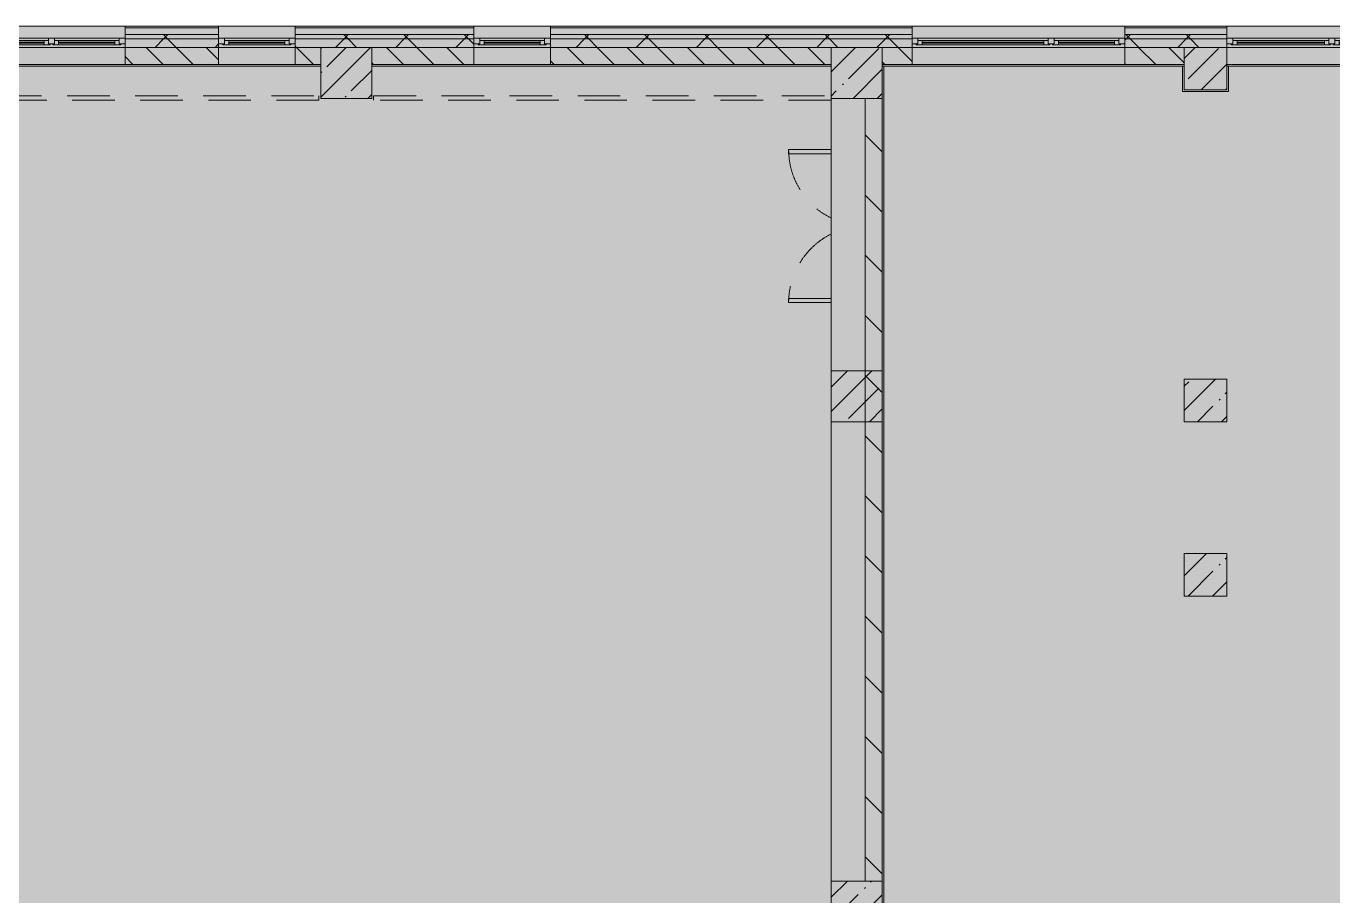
# Model space of a CAD drawing. Header units: millimetres. Extents: x 35224 to 234359, y -8553 to 29000.
# Drawn here: x 164047 to 179405, y 17127 to 27350 of the extents above; entities that cross this region are included whole.
import ezdxf

# ---------------------------------------------------------------- set-up
doc = ezdxf.new("R2010")
doc.units = ezdxf.units.MM
doc.linetypes.add('200_ШТРИХ__ш1_п0_6_', pattern=[800, 500, -300])
doc.layers.add('A-DETL-GENF-2', color=7, linetype='Continuous', lineweight=9, true_color=0xc0c0c0, transparency=0.4)
for name, color, linetype, lineweight in [('A-DETL-MBND-1', 7, '200_ШТРИХ__ш1_п0_6_', 9), ('A-WALL-4', 7, 'Continuous', 5), ('I-WALL-3', 7, 'Continuous', 5), ('S-COLS-1', 7, 'Continuous', 5)]:
    doc.layers.add(name, color=color, linetype=linetype, lineweight=lineweight)
for name, color, linetype, lineweight, true_color in [('A-FLOR-1', 7, 'Continuous', 5, 0xb7b7b7), ('A-GLAZ-2', 7, 'Continuous', 5, 0x737373), ('A-WALL-5', 7, 'Continuous', 5, 0x737373), ('A-WALL-6', 7, 'Continuous', 9, 0x737373), ('I-WALL-2', 7, 'Continuous', 5, 0x737373), ('S-COLS-2', 7, 'Continuous', 5, 0x737373)]:
    doc.layers.add(name, color=color, linetype=linetype, lineweight=lineweight, true_color=true_color)
pattern_1 = [(45, (107348.7, 0), (-285.1231, 285.1231), []), (45, (107633.8, 0), (-285.1231, 285.1231), [504.031, -100.806, 16.764, -84.042])]
pattern_2 = [(45, (107348.7, 0), (-353.5534, 353.5534), []), (135, (107348.7, 0), (-353.5534, -353.5534), [])]

# ---------------------------------------------------------------- blocks, each defined once
blk = doc.blocks.new('BSC_Колонна _Прямоугольная - 600х600-V116-3_7_2_птичка')
at = {"layer": 'S-COLS-1'}
h = blk.add_hatch(dxfattribs=at)
h.set_pattern_fill('FP_88', color=256, style=0, pattern_type=2)
h.set_pattern_definition([(45, (-66460, -17000), (-285.1231, 285.1231), []), (45, (-66174.88, -17000), (-285.1231, 285.1231), [504.031, -100.806, 16.764, -84.042])])
h.paths.add_polyline_path([(-300, -300), (300, -300), (300, 300), (-300, 300)])
at = {"layer": 'S-COLS-2'}
for p, q in [((300, 300), (-300, 300)), ((-300, 300), (-300, -300)), ((300, -300), (300, 300)), ((-300, -300), (300, -300))]:
    blk.add_line(p, q, dxfattribs=at)
blk = doc.blocks.new('BSC_Колонна _Прямоугольная - 500х500-V135-3_7_2_птичка')
at = {"layer": 'S-COLS-1'}
h = blk.add_hatch(dxfattribs=at)
h.set_pattern_fill('FP_109', color=256, style=0, pattern_type=2)
h.set_pattern_definition([(45, (-70560, -22950), (-285.1231, 285.1231), []), (45, (-70274.88, -22950), (-285.1231, 285.1231), [504.031, -100.806, 16.764, -84.042])])
h.paths.add_polyline_path([(-250, -250), (250, -250), (250, 250), (-250, 250)])
at = {"layer": 'S-COLS-2'}
for p, q in [((250, 250), (-250, 250)), ((-250, 250), (-250, -250)), ((250, -250), (250, 250)), ((-250, -250), (250, -250))]:
    blk.add_line(p, q, dxfattribs=at)
blk = doc.blocks.new('120_Окно_СКБ_2Ст - 120_Окно_СКБ_2Ст 3100х2500 _мал_створка слева_ 2-19089248-3_7_2_птичка')
at = {"layer": 'A-GLAZ-2'}
for p, q in [((-1550, -75), (-1550, -5)), ((-1550, -5), (-1480, -5)), ((1550, -5), (-1550, -5)), ((-1480, -75), (-1550, -75)), ((-1550, -75), (-1500, -75)), ((-1480, -75), (-1500, -75)), ((-1500, -75), (-1500, -85)), ((-1500, -85), (670, -85)), ((670, -85), (-1500, -85)), ((-1480, -5), (-1480, -75)), ((650, -35), (-1480, -35)), ((-1480, -35), (-1480, -75)), ((-1430, -85), (-1430, -35)), ((-1430, -55), (600, -55)), ((600, -65), (-1430, -65)), ((600, -85), (600, -35)), ((650, -75), (650, -5)), ((650, -5), (720, -5)), ((650, -75), (650, -35)), ((720, -75), (650, -75)), ((670, -75), (650, -75)), ((670, -75), (700, -75)), ((670, -85), (670, -75)), ((720, -75), (700, -75)), ((700, -75), (700, -85)), ((700, -85), (1500, -85)), ((1500, -85), (700, -85)), ((720, -5), (720, -75)), ((1480, -35), (720, -35)), ((720, -35), (720, -75)), ((770, -85), (770, -35)), ((770, -55), (1430, -55)), ((1430, -65), (770, -65)), ((1430, -85), (1430, -35)), ((1480, -75), (1480, -5)), ((1480, -5), (1550, -5)), ((1480, -75), (1480, -35)), ((1550, -75), (1480, -75)), ((1500, -75), (1480, -75)), ((1500, -75), (1550, -75)), ((1500, -85), (1500, -75)), ((1550, -5), (1550, -75))]:
    blk.add_line(p, q, dxfattribs=at)
blk = doc.blocks.new('110_Дверь_СКБ_2Ст - Д-10 1800x2100h_Актовый зал EI30-32403870-3_7_2_птичка')
at = {"layer": 'A-DETL-MBND-1'}
for points in [[(-888, 500), (-838, 500), (-838, 1000), (-888, 1000)], [(862, 500), (912, 500), (912, 1000), (862, 1000), (862, 564)]]:
    blk.add_hatch(color=256, dxfattribs=at).paths.add_polyline_path(points)
for p, q in [((-888, 1000), (-888, 500)), ((-838, 1000), (-888, 1000)), ((-838, 500), (-838, 1000)), ((912, 1000), (862, 1000)), ((862, 1000), (862, 500)), ((912, 500), (912, 1000))]:
    blk.add_line(p, q, dxfattribs=at)
for centre, start, end in [((-888, 100), 26.7445, 90), ((912, 100), 90, 153.2555)]:
    blk.add_arc(centre, 900, start, end, dxfattribs=at)
blk = doc.blocks.new('BSC_Колонна _Прямоугольная - 500х500-V201-3_7_2_птичка')
at = {"layer": 'S-COLS-1'}
h = blk.add_hatch(dxfattribs=at)
h.set_pattern_fill('FP_137', color=256, style=0, pattern_type=2)
h.set_pattern_definition([(45, (-70560, -20900), (-285.1231, 285.1231), []), (45, (-70274.88, -20900), (-285.1231, 285.1231), [504.031, -100.806, 16.764, -84.042])])
h.paths.add_polyline_path([(-250, -250), (250, -250), (250, 250), (-250, 250)])
at = {"layer": 'S-COLS-2'}
for p, q in [((250, 250), (-250, 250)), ((-250, 250), (-250, -250)), ((250, -250), (250, 250)), ((-250, -250), (250, -250))]:
    blk.add_line(p, q, dxfattribs=at)
blk = doc.blocks.new('120_Окно_СКБ_1Ст - 120_Окно_СКБ_1Ст 900х2500_h_-19906774-3_7_2_птичка')
at = {"layer": 'A-GLAZ-2'}
for p, q in [((-450, -75), (-450, -5)), ((-450, -5), (-380, -5)), ((450, -5), (-450, -5)), ((-380, -75), (-450, -75)), ((-450, -75), (-400, -75)), ((-380, -75), (-400, -75)), ((-400, -75), (-400, -85)), ((-400, -85), (400, -85)), ((400, -85), (-400, -85)), ((-380, -5), (-380, -75)), ((380, -35), (-380, -35)), ((-380, -35), (-380, -75)), ((-330, -85), (-330, -35)), ((-330, -55), (330, -55)), ((330, -65), (-330, -65)), ((330, -85), (330, -35)), ((380, -75), (380, -5)), ((380, -5), (450, -5)), ((380, -75), (380, -35)), ((450, -75), (380, -75)), ((400, -75), (380, -75)), ((400, -75), (450, -75)), ((400, -85), (400, -75)), ((450, -5), (450, -75))]:
    blk.add_line(p, q, dxfattribs=at)
blk = doc.blocks.new('120_Окно_СКБ_2Ст - 120_Окно_СКБ_2Ст 2500х2500 _мал створка справа_-23206729-3_7_2_птичка')
at = {"layer": 'A-GLAZ-2'}
for p, q in [((-1250, -75), (-1250, -5)), ((-1250, -5), (-1180, -5)), ((1250, -5), (-1250, -5)), ((-1180, -75), (-1250, -75)), ((-1250, -75), (-1200, -75)), ((-1180, -75), (-1200, -75)), ((-1200, -75), (-1200, -85)), ((-1200, -85), (370, -85)), ((370, -85), (-1200, -85)), ((-1180, -5), (-1180, -75)), ((350, -35), (-1180, -35)), ((-1180, -35), (-1180, -75)), ((-1130, -85), (-1130, -35)), ((-1130, -55), (300, -55)), ((300, -65), (-1130, -65)), ((300, -85), (300, -35)), ((350, -75), (350, -5)), ((350, -5), (420, -5)), ((350, -75), (350, -35)), ((420, -75), (350, -75)), ((370, -75), (350, -75)), ((370, -75), (400, -75)), ((370, -85), (370, -75)), ((420, -75), (400, -75)), ((400, -75), (400, -85)), ((400, -85), (1200, -85)), ((1200, -85), (400, -85)), ((420, -5), (420, -75)), ((1180, -35), (420, -35)), ((420, -35), (420, -75)), ((470, -85), (470, -35)), ((470, -55), (1130, -55)), ((1130, -65), (470, -65)), ((1130, -85), (1130, -35)), ((1180, -75), (1180, -5)), ((1180, -5), (1250, -5)), ((1180, -75), (1180, -35)), ((1250, -75), (1180, -75)), ((1200, -75), (1180, -75)), ((1200, -75), (1250, -75)), ((1200, -85), (1200, -75)), ((1250, -5), (1250, -75))]:
    blk.add_line(p, q, dxfattribs=at)
blk = doc.blocks.new('120_Окно_СКБ_2Ст - 120_Окно_СКБ_2Ст 2100х2400 _мал створка справа_-19092174-3_7_2_птичка')
at = {"layer": 'A-GLAZ-2'}
for p, q in [((-1050, -75), (-1050, -5)), ((-1050, -5), (-980, -5)), ((1050, -5), (-1050, -5)), ((-980, -75), (-1050, -75)), ((-1050, -75), (-1000, -75)), ((-980, -75), (-1000, -75)), ((-1000, -75), (-1000, -85)), ((-1000, -85), (170, -85)), ((170, -85), (-1000, -85)), ((-980, -5), (-980, -75)), ((150, -35), (-980, -35)), ((-980, -35), (-980, -75)), ((-930, -85), (-930, -35)), ((-930, -55), (100, -55)), ((100, -65), (-930, -65)), ((100, -85), (100, -35)), ((150, -75), (150, -5)), ((150, -5), (220, -5)), ((150, -75), (150, -35)), ((220, -75), (150, -75)), ((170, -75), (150, -75)), ((170, -75), (200, -75)), ((170, -85), (170, -75)), ((220, -75), (200, -75)), ((200, -75), (200, -85)), ((200, -85), (1000, -85)), ((1000, -85), (200, -85)), ((220, -5), (220, -75)), ((980, -35), (220, -35)), ((220, -35), (220, -75)), ((270, -85), (270, -35)), ((270, -55), (930, -55)), ((930, -65), (270, -65)), ((930, -85), (930, -35)), ((980, -75), (980, -5)), ((980, -5), (1050, -5)), ((980, -75), (980, -35)), ((1050, -75), (980, -75)), ((1000, -75), (980, -75)), ((1000, -75), (1050, -75)), ((1000, -85), (1000, -75)), ((1050, -5), (1050, -75))]:
    blk.add_line(p, q, dxfattribs=at)

msp = doc.modelspace()

# ---------------------------------------------------------------- hatches: boundary and pattern name
at = {"layer": 'A-DETL-GENF-2'}
msp.add_hatch(color=256, dxfattribs=at).paths.add_polyline_path([(178200.6, -251.7), (183198.7, -251.7), (183198.7, 3288.3), (191918.7, 3288.3), (191918.7, 27348.3), (149258.7, 27348.3), (149258.7, 23888.3), (145658.8, 23888.3), (145658.8, -251.7), (177268.4, -251.7)])
at = {"layer": 'A-WALL-4'}
h = msp.add_hatch(dxfattribs=at)
h.set_pattern_fill('FP_93', color=256, style=0, pattern_type=2)
h.set_pattern_definition(pattern_2)
h.paths.add_polyline_path([(191864.9, 27200), (191918.7, 27200), (191918.7, 27250), (187698.7, 27250), (187698.7, 27200), (191717.6, 27200)])
h.paths.add_polyline_path([(183793.9, 27200), (184598.7, 27200), (184598.7, 27250), (183698.7, 27250), (183698.7, 27200)])
h.paths.add_polyline_path([(174458.7, 27200), (174458.7, 27250), (170208.7, 27250), (170208.7, 27200), (174005.7, 27200)])
h.paths.add_polyline_path([(176958.7, 27200), (178158.7, 27200), (178158.7, 27250), (176958.7, 27250)])
h.paths.add_polyline_path([(180258.7, 27200), (181598.7, 27200), (181598.7, 27250), (180258.7, 27250)])
h.paths.add_polyline_path([(168878.6, 27200), (169308.7, 27200), (169308.7, 27250), (167208.7, 27250), (167208.7, 27200), (167946.4, 27200)])
h.paths.add_polyline_path([(166082, 27200), (166308.7, 27200), (166308.7, 27250), (165208.7, 27250), (165208.7, 27200)])
h.paths.add_polyline_path([(161421, 27200), (162108.7, 27200), (162108.7, 27250), (160608.7, 27250), (160608.7, 27200)])
h.paths.add_polyline_path([(157692.2, 27200), (158108.7, 27200), (158108.7, 27250), (157009, 27250), (157009, 27200)])
h.paths.add_polyline_path([(155827.7, 27200), (156109, 27200), (156109, 27250), (155008.7, 27250), (155008.7, 27200)])
h.paths.add_polyline_path([(149408.7, 27200), (151908.7, 27200), (151908.7, 27250), (149408.7, 27250)])
h = msp.add_hatch(dxfattribs=at)
h.set_pattern_fill('FP_93', color=256, style=0, pattern_type=2)
h.set_pattern_definition(pattern_2)
h.paths.add_polyline_path([(191828.7, 27100), (191918.7, 27100), (191918.7, 27200), (187698.7, 27200), (187698.7, 27100), (191717.6, 27100)])
h.paths.add_polyline_path([(177268.4, 27100), (178158.7, 27100), (178158.7, 27200), (176958.7, 27200), (176958.7, 27100)])
h.paths.add_polyline_path([(180258.7, 27100), (181598.7, 27100), (181598.7, 27200), (180258.7, 27200)])
h.paths.add_polyline_path([(174458.7, 27100), (174458.7, 27200), (170208.7, 27200), (170208.7, 27100), (174005.7, 27100)])
h.paths.add_polyline_path([(183698.7, 27100), (184598.7, 27100), (184598.7, 27200), (183698.7, 27200)])
h.paths.add_polyline_path([(165208.7, 27100), (166308.7, 27100), (166308.7, 27200), (165208.7, 27200)])
h.paths.add_polyline_path([(161421, 27100), (162108.7, 27100), (162108.7, 27200), (160608.7, 27200), (160608.7, 27100)])
h.paths.add_polyline_path([(167208.7, 27100), (169308.7, 27100), (169308.7, 27200), (167208.7, 27200)])
h.paths.add_polyline_path([(157692.2, 27100), (158108.7, 27100), (158108.7, 27200), (157009, 27200), (157009, 27100)])
h.paths.add_polyline_path([(149508.7, 27100), (151908.7, 27100), (151908.7, 27200), (149508.7, 27200)])
h.paths.add_polyline_path([(155827.7, 27100), (156109, 27100), (156109, 27200), (155008.7, 27200), (155008.7, 27100)])
h = msp.add_hatch(dxfattribs=at)
h.set_pattern_fill('FP_91', color=256, style=0, pattern_type=2)
h.set_pattern_definition([(135, (107348.7, 0), (-176.7767, -176.7767), [])])
h.paths.add_polyline_path([(188498.7, 26900), (191548.7, 26900), (191548.7, 27100), (188498.7, 27100), (188498.7, 27070.9)])
h.paths.add_polyline_path([(187998.7, 26900), (187998.7, 27100), (187698.7, 27100), (187698.7, 26900), (187988.8, 26900)])
h.paths.add_polyline_path([(181388.7, 26900), (181598.7, 26900), (181598.7, 27100), (181388.7, 27100)])
h.paths.add_polyline_path([(176958.7, 26900), (177658.7, 26900), (177658.7, 27100), (176958.7, 27100)])
h.paths.add_polyline_path([(183698.7, 26900), (184098.7, 26900), (184098.7, 27100), (183698.7, 27100)])
h.paths.add_polyline_path([(180888.7, 26900), (180888.7, 27100), (180258.7, 27100), (180258.7, 26900)])
h.paths.add_polyline_path([(174108.7, 26900), (174458.7, 26900), (174458.7, 27100), (174108.7, 27100)])
h.paths.add_polyline_path([(173508.7, 26900), (173508.7, 27100), (170208.7, 27100), (170208.7, 26900), (171675.2, 26900)])
h.paths.add_polyline_path([(168878.6, 26900), (169308.7, 26900), (169308.7, 27100), (168108.7, 27100), (168108.7, 26900)])
h.paths.add_polyline_path([(167208.7, 26900), (167508.7, 26900), (167508.7, 27100), (167208.7, 27100)])
h.paths.add_polyline_path([(166082, 26900), (166308.7, 26900), (166308.7, 27100), (165208.7, 27100), (165208.7, 26900)])
h.paths.add_polyline_path([(161508.7, 26900), (161508.7, 27100), (160608.7, 27100), (160608.7, 26900), (161421, 26900)])
h.paths.add_polyline_path([(150234.5, 26900), (151908.7, 26900), (151908.7, 27100), (150108.7, 27100), (150108.7, 26900)])
h.paths.add_polyline_path([(157692.2, 26900), (158108.7, 26900), (158108.7, 27100), (157009, 27100), (157009, 26900)])
h.paths.add_polyline_path([(155508.7, 26900), (155508.7, 27100), (155008.7, 27100), (155008.7, 26900)])
at = {"layer": 'I-WALL-3'}
h = msp.add_hatch(dxfattribs=at)
h.set_pattern_fill('FP_92', color=256, style=0, pattern_type=2)
h.set_pattern_definition([(135, (107348.7, 0), (-353.5534, -353.5534), [])])
h.paths.add_polyline_path([(173908.7, 12320), (174108.7, 12320), (174108.7, 16700), (173908.7, 16700), (173908.7, 13534.8)])
h.paths.add_polyline_path([(174108.7, 17300), (174108.7, 26500), (173908.7, 26500), (173908.7, 17300)])
at = {"layer": 'S-COLS-1'}
h = msp.add_hatch(dxfattribs=at)
h.set_pattern_fill('FP_89', color=256, style=0, pattern_type=2)
h.set_pattern_definition(pattern_1)
h.paths.add_polyline_path([(167946.4, 26500), (168108.7, 26500), (168108.7, 27100), (167508.7, 27100), (167508.7, 26500)])
h = msp.add_hatch(dxfattribs=at)
h.set_pattern_fill('FP_89', color=256, style=0, pattern_type=2)
h.set_pattern_definition(pattern_1)
h.paths.add_polyline_path([(174108.7, 26500), (174108.7, 27100), (173508.7, 27100), (173508.7, 26500), (173908.7, 26500)])
h = msp.add_hatch(dxfattribs=at)
h.set_pattern_fill('FP_89', color=256, style=0, pattern_type=2)
h.set_pattern_definition(pattern_1)
h.paths.add_polyline_path([(177658.7, 26600), (178158.7, 26600), (178158.7, 27100), (177658.7, 27100), (177658.7, 26839.2)])
h = msp.add_hatch(dxfattribs=at)
h.set_pattern_fill('FP_89', color=256, style=0, pattern_type=2)
h.set_pattern_definition(pattern_1)
h.paths.add_polyline_path([(174108.7, 22700), (174108.7, 23300), (173508.7, 23300), (173508.7, 22700)])

# ---------------------------------------------------------------- linework, layer by layer
at = {"layer": 'A-DETL-MBND-1'}
for p, q in [((162128.7, 26529), (167488.7, 26529)), ((167488.7, 26479), (162128.7, 26479)), ((167488.7, 26479), (167488.7, 26529)), ((168129.7, 26529), (168129.7, 26479)), ((168129.7, 26529), (173508.7, 26529)), ((173508.7, 26479), (168129.7, 26479))]:
    msp.add_line(p, q, dxfattribs=at)
at = {"layer": 'A-FLOR-1'}
for p, q in [((174128.7, 26880), (174128.7, 13620)), ((177638.7, 26580), (177638.7, 26880)), ((178178.7, 26880), (178178.7, 26580)), ((178178.7, 26580), (177638.7, 26580)), ((173508.7, 26500), (173508.7, 23300)), ((173508.7, 22700), (173508.7, 17300))]:
    msp.add_line(p, q, dxfattribs=at)
at = {"layer": 'A-WALL-4'}
msp.add_line((183698.7, 27350), (157009, 27350), dxfattribs=at)
at = {"layer": 'A-WALL-5'}
for p, q in [((165208.7, 27348.3), (165208.7, 26900)), ((166308.7, 26900), (166308.7, 27348.3)), ((167208.7, 27348.3), (167208.7, 26900)), ((169308.7, 26900), (169308.7, 27348.3)), ((170208.7, 27348.3), (170208.7, 26900)), ((174458.7, 26900), (174458.7, 27348.3)), ((176958.7, 27348.3), (176958.7, 26900)), ((178158.7, 27100), (178158.7, 27348.3)), ((177658.7, 27100), (160608.7, 27100)), ((167508.7, 26900), (167508.7, 27100)), ((168108.7, 27100), (168108.7, 26900)), ((173508.7, 26900), (173508.7, 27100)), ((174108.7, 27100), (174108.7, 26900)), ((187998.7, 27100), (176958.7, 27100)), ((177658.7, 26900), (177658.7, 27100)), ((165208.7, 26900), (166308.7, 26900)), ((167208.7, 26900), (167508.7, 26900)), ((168108.7, 26900), (169308.7, 26900)), ((170208.7, 26900), (173508.7, 26900)), ((174108.7, 26900), (174458.7, 26900)), ((176958.7, 26900), (177658.7, 26900))]:
    msp.add_line(p, q, dxfattribs=at)
at = {"layer": 'A-WALL-6'}
for p, q in [((166308.7, 27330), (165208.7, 27330)), ((166308.7, 27250), (165208.7, 27250)), ((166308.7, 27200), (165208.7, 27200)), ((169308.7, 27330), (167208.7, 27330)), ((169308.7, 27250), (167208.7, 27250)), ((169308.7, 27200), (167208.7, 27200)), ((174458.7, 27330), (170208.7, 27330)), ((174458.7, 27250), (170208.7, 27250)), ((174458.7, 27200), (170208.7, 27200)), ((178158.7, 27330), (176958.7, 27330)), ((178158.7, 27250), (176958.7, 27250)), ((178158.7, 27200), (176958.7, 27200))]:
    msp.add_line(p, q, dxfattribs=at)
at = {"layer": 'I-WALL-2'}
for p, q in [((162108.7, 27100), (165208.7, 27100)), ((166308.7, 27100), (167208.7, 27100)), ((169308.7, 27100), (170208.7, 27100)), ((174458.7, 27100), (176958.7, 27100)), ((178158.7, 27100), (180258.7, 27100)), ((165208.7, 26900), (162108.7, 26900)), ((167508.7, 26880), (162108.7, 26880)), ((167208.7, 26900), (166308.7, 26900)), ((173508.7, 26880), (168108.7, 26880)), ((170208.7, 26900), (169308.7, 26900)), ((177658.7, 26880), (174108.7, 26880)), ((176958.7, 26900), (174458.7, 26900)), ((180258.7, 26900), (178158.7, 26900)), ((180888.7, 26880), (178158.7, 26880)), ((173908.7, 26500), (173908.7, 17300)), ((174108.7, 26500), (173908.7, 26500)), ((174108.7, 17300), (174108.7, 26500))]:
    msp.add_line(p, q, dxfattribs=at)
at = {"layer": 'S-COLS-2'}
for p, q in [((168108.7, 27100), (167508.7, 27100)), ((167508.7, 27100), (167508.7, 26900)), ((168108.7, 26900), (168108.7, 27100)), ((174108.7, 27100), (173508.7, 27100)), ((173508.7, 27100), (173508.7, 26900)), ((174108.7, 26900), (174108.7, 27100)), ((178158.7, 27100), (177658.7, 27100)), ((177658.7, 27100), (177658.7, 26900)), ((178158.7, 26600), (178158.7, 27100)), ((167508.7, 26900), (167508.7, 26500)), ((168108.7, 26500), (168108.7, 26900)), ((173508.7, 26900), (173508.7, 26500)), ((174108.7, 26500), (174108.7, 26900)), ((177658.7, 26900), (177658.7, 26600)), ((177658.7, 26600), (178158.7, 26600)), ((167508.7, 26500), (168108.7, 26500)), ((173508.7, 26500), (173908.7, 26500)), ((173908.7, 26500), (174108.7, 26500)), ((174108.7, 23300), (173508.7, 23300)), ((173508.7, 23300), (173508.7, 22700)), ((174108.7, 22700), (174108.7, 23300)), ((173508.7, 22700), (174108.7, 22700))]:
    msp.add_line(p, q, dxfattribs=at)

# ---------------------------------------------------------------- block references
at = {"layer": 'A-DETL-MBND-1', "rotation": 89.9999999999999}
msp.add_blockref('110_Дверь_СКБ_2Ст - Д-10 1800x2100h_Актовый зал EI30-32403870-3_7_2_птичка', (174008.7, 24987.5), dxfattribs=at)
at = {"layer": 'A-GLAZ-2'}
for name, p in [('120_Окно_СКБ_2Ст - 120_Окно_СКБ_2Ст 3100х2500 _мал_створка слева_ 2-19089248-3_7_2_птичка', (163658.7, 27215)), ('120_Окно_СКБ_1Ст - 120_Окно_СКБ_1Ст 900х2500_h_-19906774-3_7_2_птичка', (166758.7, 27215)), ('120_Окно_СКБ_1Ст - 120_Окно_СКБ_1Ст 900х2500_h_-19906774-3_7_2_птичка', (169758.7, 27215)), ('120_Окно_СКБ_2Ст - 120_Окно_СКБ_2Ст 2500х2500 _мал створка справа_-23206729-3_7_2_птичка', (175708.7, 27215)), ('120_Окно_СКБ_2Ст - 120_Окно_СКБ_2Ст 2100х2400 _мал створка справа_-19092174-3_7_2_птичка', (179208.7, 27215))]:
    msp.add_blockref(name, p, dxfattribs=at)
at = {"layer": 'S-COLS-2'}
for name, p in [('BSC_Колонна _Прямоугольная - 500х500-V135-3_7_2_птичка', (177908.7, 22950)), ('BSC_Колонна _Прямоугольная - 500х500-V201-3_7_2_птичка', (177908.7, 20900)), ('BSC_Колонна _Прямоугольная - 600х600-V116-3_7_2_птичка', (173808.7, 17000))]:
    msp.add_blockref(name, p, dxfattribs=at)

doc.saveas('drawing.dxf')
